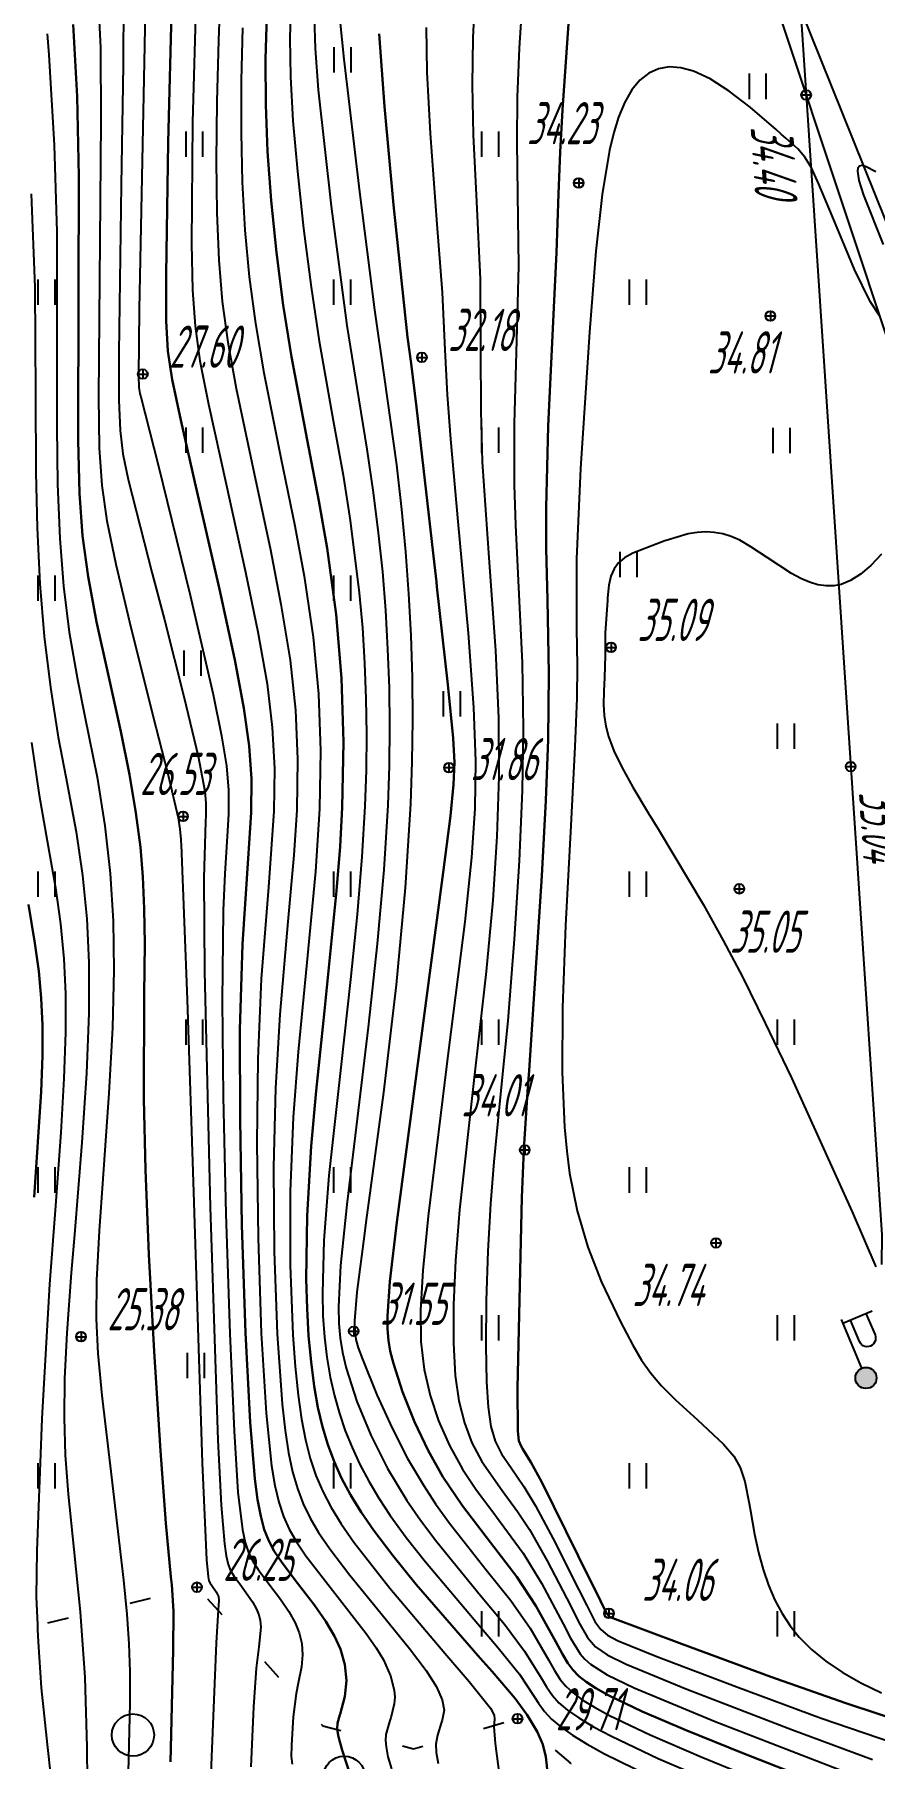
# Model space of a CAD drawing. Extents: x 1233805 to 1234355, y 654698 to 655114.
# Drawn here: x 1234234.34 to 1234254.23, y 654776.77 to 654817.55 of the extents above; entities that cross this region are included whole.
import ezdxf

# ---------------------------------------------------------------- set-up
doc = ezdxf.new("R2010")
doc.units = 0
doc.linetypes.add('ИИDash_05_15', pattern=[2, 0.5, -1.5])
for name, color, linetype, lineweight in [('ИИ_ГОРИЗОНТАЛИ_ОСН', 32, 'Continuous', 25), ('ИИ_ГОРИЗОНТАЛИ_УТОЛЩ', 32, 'Continuous', 30), ('ИИ_ДОРОГИ_АД', 7, 'Continuous', 25), ('ИИ_ЛЭП_ВН', 250, 'Continuous', 25), ('ИИ_ЛЭП_НН', 250, 'Continuous', 25), ('ИИ_ОТМЕТКИ', 7, 'Continuous', 25), ('ИИ_УГОДЬЯ', 7, 'Continuous', 25)]:
    doc.layers.add(name, color=color, linetype=linetype, lineweight=lineweight)
doc.styles.add('VNIPISIMPLEXCUR', font='simplex.shx', dxfattribs={"width": 0.8, "oblique": 15})
doc.styles.add('ГОСТ 2.304 КУРСИВ', font='cs_gost2304.shx', dxfattribs={"oblique": 15})

# ---------------------------------------------------------------- blocks, each defined once
blk = doc.blocks.new('ИИ05401')
at = {"color": 0, "linetype": 'Continuous', "lineweight": 25}
for points in [[(-0.4, 1.2), (-0.4, 0)], [(0.4, 1.2), (0.4, 0)]]:
    blk.add_lwpolyline(points, dxfattribs=at)
blk = doc.blocks.new('ИИ05368')
at = {"color": 0, "linetype": 'Continuous'}
blk.add_circle((0, 0), 1, dxfattribs=at)
blk = doc.blocks.new('ИИ0511013')
at = {"linetype": 'Continuous', "lineweight": 25}
h = blk.add_hatch(color=0, dxfattribs=at)
edge = h.paths.add_edge_path()
edge.add_arc((0, 0), 0.5, 0, 360)
at = {"color": 0, "linetype": 'Continuous', "lineweight": 25, "flags": 128}
for points in [[(0, 0.5), (0, 3)], [(0, 2.806), (1.5, 2.806)], [(1.184, 2.806), (1.184, 1.706), (1.174, 1.617), (1.144, 1.532), (1.096, 1.456), (1.033, 1.393), (0.957, 1.345), (0.873, 1.316), (0.784, 1.306), (0.695, 1.316), (0.61, 1.345), (0.534, 1.393), (0.471, 1.456), (0.423, 1.532), (0.394, 1.617), (0.384, 1.706), (0.384, 2.806)]]:
    blk.add_lwpolyline(points, dxfattribs=at)
at = {"color": 0, "linetype": 'Continuous', "lineweight": 25}
blk.add_circle((0, 0), 0.5, dxfattribs=at)
blk = doc.blocks.new('PICKET')
at = {"color": 0, "linetype": 'Continuous', "lineweight": 25}
for p, q in [((-0.23, 0), (0.23, 0)), ((0, 0.23), (0, -0.23))]:
    blk.add_line(p, q, dxfattribs=at)
blk.add_circle((0, 0), 0.23, dxfattribs=at)
at = {"color": 0, "linetype": 'Continuous', "style": 'VNIPISIMPLEXCUR', "oblique": 15, "width": 0.8}
blk.add_attdef('OTMETKA', (1.25, 0.3), '', height=2, dxfattribs=at)
at = {"color": 8, "linetype": 'Continuous', "style": 'VNIPISIMPLEXCUR', "oblique": 15, "width": 0.8, "flags": 1}
blk.add_attdef('NOMER', (1.25, -2.7), '', height=2, dxfattribs=at)

msp = doc.modelspace()

# ---------------------------------------------------------------- linework, layer by layer
at = {"layer": 'ИИ_ГОРИЗОНТАЛИ_ОСН', "flags": 128}
for points, elevation in [([(1234238.75, 654818.682), (1234238.695, 654817.416), (1234238.659, 654815.967), (1234238.646, 654814.56), (1234238.659, 654813.331), (1234238.703, 654812.211), (1234238.786, 654811.233), (1234238.916, 654810.273), (1234239.114, 654809.176), (1234239.54, 654807.168), (1234239.926, 654805.36), (1234240.178, 654804.077), (1234240.392, 654802.748), (1234240.519, 654801.565), (1234240.571, 654800.406), (1234240.551, 654799.203), (1234240.482, 654798.136), (1234240.343, 654796.564), (1234240.153, 654794.367), (1234240.049, 654792.628), (1234240.002, 654790.756), (1234240.015, 654788.761), (1234240.085, 654786.811), (1234240.205, 654785.152), (1234240.276, 654784.525), (1234240.357, 654783.999), (1234240.452, 654783.548), (1234240.565, 654783.152), (1234240.7, 654782.795), (1234240.865, 654782.456), (1234241.069, 654782.111), (1234241.336, 654781.725), (1234241.811, 654781.106), (1234242.541, 654780.209), (1234243.223, 654779.37), (1234243.618, 654778.847), (1234243.858, 654778.468), (1234243.996, 654778.159), (1234244.038, 654777.913), (1234243.992, 654777.679), (1234243.966, 654777.601), (1234243.881, 654777.321), (1234243.845, 654777.108), (1234243.848, 654776.907), (1234243.898, 654776.654)], 29), ([(1234244.771, 654818.607), (1234244.716, 654817.468), (1234244.702, 654816.361), (1234244.729, 654815.179), (1234244.809, 654813.591), (1234244.894, 654811.763), (1234244.903, 654810.103), (1234244.905, 654808.643), (1234244.944, 654807.439), (1234245.099, 654805.171), (1234245.254, 654802.977), (1234245.325, 654801.376), (1234245.333, 654800), (1234245.289, 654798.578), (1234245.192, 654797.075), (1234245.035, 654795.387), (1234244.732, 654792.732), (1234244.401, 654789.746), (1234244.306, 654788.551), (1234244.258, 654787.501), (1234244.258, 654786.593), (1234244.305, 654785.825), (1234244.391, 654785.23), (1234244.52, 654784.706), (1234244.698, 654784.238), (1234244.936, 654783.792), (1234245.415, 654783.108), (1234245.778, 654782.609), (1234246.057, 654782.184), (1234246.48, 654781.445), (1234247.037, 654780.369), (1234247.224, 654780.002), (1234247.433, 654779.631), (1234247.624, 654779.41), (1234247.897, 654779.221), (1234248.35, 654778.998), (1234249.783, 654778.406), (1234252.283, 654777.443), (1234254.18, 654776.745)], 33), ([(1234235.839, 654818.507), (1234235.902, 654817.241), (1234235.917, 654815.503), (1234235.888, 654812.67), (1234235.856, 654808.981), (1234235.877, 654807.773), (1234235.938, 654806.88), (1234236.056, 654806.043), (1234236.266, 654805.019), (1234236.63, 654803.489), (1234237.216, 654801.168), (1234237.497, 654800.063), (1234237.743, 654799.016), (1234237.787, 654798.755), (1234237.806, 654798.506), (1234237.808, 654798.478), (1234237.813, 654798.381), (1234237.957, 654794.72), (1234238.104, 654790.166), (1234238.313, 654783.765), (1234238.413, 654781.47), (1234238.451, 654781.067), (1234238.473, 654780.973), (1234238.504, 654780.915), (1234238.541, 654780.863), (1234238.645, 654780.71), (1234238.696, 654780.599), (1234238.707, 654780.503), (1234238.693, 654780.286), (1234238.641, 654779.506), (1234238.517, 654776.424)], 26.5), ([(1234236.447, 654818.4), (1234236.441, 654816.814), (1234236.397, 654813.99), (1234236.34, 654810.016), (1234236.342, 654808.898), (1234236.37, 654808.181), (1234236.433, 654807.632), (1234236.558, 654807.025), (1234237.129, 654804.802), (1234237.418, 654803.704), (1234237.888, 654801.862), (1234238.216, 654800.478), (1234238.373, 654799.649), (1234238.398, 654799.366), (1234238.396, 654799.084), (1234238.388, 654798.929), (1234238.349, 654797.598), (1234238.365, 654795.382), (1234238.499, 654789.807), (1234238.686, 654784.301), (1234238.763, 654782.763), (1234238.839, 654781.845), (1234238.88, 654781.564), (1234238.928, 654781.359), (1234238.985, 654781.212), (1234239.07, 654781.077), (1234239.205, 654780.897), (1234239.504, 654780.477), (1234239.594, 654780.316), (1234239.654, 654780.171), (1234239.686, 654780.031), (1234239.697, 654779.877), (1234239.651, 654779.414), (1234239.59, 654778.905), (1234239.525, 654777.988), (1234239.464, 654776.572)], 27), ([(1234238.171, 654818.529), (1234238.083, 654815.473), (1234238.059, 654812.605), (1234238.083, 654811.499), (1234238.144, 654810.647), (1234238.258, 654809.833), (1234238.459, 654808.803), (1234238.878, 654806.913), (1234239.339, 654804.835), (1234239.631, 654803.418), (1234239.847, 654802.187), (1234239.973, 654801.154), (1234240.026, 654800.183), (1234240.012, 654799.174), (1234239.88, 654797.382), (1234239.712, 654795.215), (1234239.628, 654793.317), (1234239.605, 654791.323), (1234239.634, 654789.078), (1234239.712, 654786.829), (1234239.826, 654784.939), (1234239.957, 654783.691), (1234240.036, 654783.225), (1234240.129, 654782.831), (1234240.239, 654782.496), (1234240.374, 654782.191), (1234240.542, 654781.896), (1234240.77, 654781.563), (1234241.456, 654780.679), (1234242.196, 654779.725), (1234242.431, 654779.386), (1234242.604, 654779.101), (1234242.774, 654778.728), (1234242.858, 654778.383), (1234242.869, 654778.222), (1234242.859, 654778.064), (1234242.776, 654777.73), (1234242.754, 654777.666), (1234242.663, 654777.335), (1234242.654, 654777.198), (1234242.665, 654777.047), (1234242.711, 654776.812), (1234242.794, 654776.522)], 28.5), ([(1234240.412, 654818.303), (1234240.385, 654817.464), (1234240.401, 654816.55), (1234240.461, 654815.511), (1234240.566, 654814.31), (1234240.714, 654812.959), (1234240.891, 654811.573), (1234241.08, 654810.295), (1234241.412, 654808.417), (1234241.646, 654807.123), (1234241.817, 654806.054), (1234242.03, 654804.345), (1234242.104, 654803.511), (1234242.157, 654802.679), (1234242.19, 654801.84), (1234242.203, 654800.997), (1234242.195, 654800.148), (1234242.166, 654799.293), (1234242.095, 654798.099), (1234241.982, 654796.737), (1234241.826, 654795.196), (1234241.592, 654793.116), (1234241.312, 654790.563), (1234241.191, 654789.023), (1234241.157, 654787.779), (1234241.171, 654787.24), (1234241.206, 654786.737), (1234241.264, 654786.26), (1234241.345, 654785.79), (1234241.443, 654785.351), (1234241.561, 654784.93), (1234241.7, 654784.522), (1234241.861, 654784.122), (1234242.046, 654783.726), (1234242.257, 654783.329), (1234242.496, 654782.928), (1234242.765, 654782.52), (1234243.142, 654781.999), (1234243.596, 654781.418), (1234244.834, 654779.953), (1234245.321, 654779.386), (1234245.821, 654778.762), (1234246.175, 654778.236), (1234246.274, 654778.08), (1234246.418, 654777.877), (1234246.584, 654777.7), (1234246.802, 654777.517), (1234247.076, 654777.323), (1234247.423, 654777.11), (1234247.838, 654776.881), (1234248.884, 654776.369)], 30.5), ([(1234241.525, 654818.364), (1234241.662, 654816.965), (1234242.034, 654813.824), (1234242.39, 654811.04), (1234242.622, 654809.443), (1234242.909, 654807.372), (1234243.03, 654806.314), (1234243.125, 654805.315), (1234243.198, 654804.322), (1234243.25, 654803.332), (1234243.281, 654802.336), (1234243.29, 654801.34), (1234243.277, 654800.346), (1234243.243, 654799.353), (1234243.117, 654797.361), (1234242.902, 654795.073), (1234242.603, 654792.52), (1234242.19, 654789.444), (1234242.154, 654789.186), (1234241.971, 654787.803), (1234241.917, 654787.12), (1234241.924, 654786.887), (1234241.952, 654786.684), (1234242.006, 654786.485), (1234242.104, 654786.215), (1234242.449, 654785.371), (1234242.809, 654784.584), (1234243.176, 654783.868), (1234243.548, 654783.231), (1234243.834, 654782.796), (1234244.163, 654782.338), (1234245.038, 654781.229), (1234245.615, 654780.506), (1234246.074, 654779.848), (1234246.51, 654779.105), (1234246.654, 654778.849), (1234246.785, 654778.64), (1234246.919, 654778.477), (1234247.091, 654778.319), (1234247.31, 654778.158), (1234247.597, 654777.98), (1234247.955, 654777.785), (1234248.919, 654777.326), (1234250.128, 654776.806), (1234251.744, 654776.145)], 31.5), ([(1234245.904, 654818.576), (1234245.819, 654817.226), (1234245.77, 654816.065), (1234245.757, 654815.014), (1234245.779, 654813.77), (1234245.798, 654812.079), (1234245.753, 654810.314), (1234245.7, 654808.349), (1234245.7, 654806.9), (1234245.73, 654805.94), (1234245.796, 654804.631), (1234245.888, 654802.687), (1234245.913, 654801.126), (1234245.887, 654799.668), (1234245.815, 654798), (1234245.698, 654796.149), (1234245.544, 654794.217), (1234245.346, 654792.175), (1234245.218, 654790.88), (1234245.14, 654789.893), (1234245.077, 654788.77), (1234245.037, 654787.605), (1234245.024, 654786.542), (1234245.039, 654785.682), (1234245.079, 654785.082), (1234245.148, 654784.621), (1234245.249, 654784.273), (1234245.399, 654783.973), (1234245.623, 654783.643), (1234245.929, 654783.199), (1234246.204, 654782.744), (1234246.623, 654781.964), (1234247.229, 654780.759), (1234247.414, 654780.387), (1234247.611, 654780.012), (1234247.748, 654779.817), (1234247.904, 654779.686), (1234248.16, 654779.556), (1234249.073, 654779.184), (1234250.969, 654778.461), (1234252.965, 654777.725), (1234254.656, 654777.15)], 33.5), ([(1234236.964, 654818.124), (1234236.947, 654817.293), (1234236.824, 654811.051), (1234236.804, 654809.471), (1234236.812, 654809.197), (1234236.836, 654809.054), (1234236.857, 654808.977), (1234237.274, 654807.372), (1234238.028, 654804.286), (1234238.57, 654801.939), (1234238.772, 654800.96), (1234238.888, 654800.249), (1234238.938, 654799.678), (1234238.935, 654799.114), (1234238.901, 654798.577), (1234238.846, 654797.701), (1234238.81, 654796.828), (1234238.786, 654794.693), (1234238.811, 654792.42), (1234238.875, 654789.651), (1234238.966, 654786.822), (1234239.066, 654784.513), (1234239.16, 654783.071), (1234239.267, 654782.175), (1234239.33, 654781.878), (1234239.406, 654781.641), (1234239.5, 654781.445), (1234239.637, 654781.239), (1234239.869, 654780.932), (1234240.164, 654780.54), (1234240.363, 654780.245), (1234240.512, 654779.98), (1234240.612, 654779.743), (1234240.671, 654779.492), (1234240.687, 654779.224), (1234240.662, 654778.935), (1234240.588, 654778.547), (1234240.539, 654778.304), (1234240.465, 654777.757), (1234240.425, 654777.082), (1234240.424, 654777.068), (1234240.424, 654777.063), (1234240.421, 654776.826), (1234240.442, 654776.636)], 27.5), ([(1234240.96, 654817.962), (1234240.984, 654817.222), (1234241.061, 654816.238), (1234241.362, 654813.485), (1234241.735, 654810.668), (1234242.021, 654808.905), (1234242.214, 654807.742), (1234242.363, 654806.713), (1234242.482, 654805.76), (1234242.577, 654804.841), (1234242.651, 654803.927), (1234242.703, 654803.013), (1234242.735, 654802.094), (1234242.746, 654801.173), (1234242.736, 654800.249), (1234242.705, 654799.323), (1234242.611, 654797.79), (1234242.457, 654796.037), (1234242.244, 654794.065), (1234241.933, 654791.503), (1234241.733, 654789.875), (1234241.584, 654788.429), (1234241.537, 654787.449), (1234241.547, 654787.062), (1234241.58, 654786.71), (1234241.637, 654786.37), (1234241.724, 654786.003), (1234241.975, 654785.215), (1234242.304, 654784.414), (1234242.701, 654783.628), (1234243.157, 654782.875), (1234243.483, 654782.404), (1234243.867, 654781.893), (1234244.904, 654780.625), (1234245.468, 654779.946), (1234245.944, 654779.309), (1234246.34, 654778.674), (1234246.464, 654778.464), (1234246.602, 654778.258), (1234246.757, 654778.087), (1234246.963, 654777.912), (1234247.228, 654777.728), (1234247.574, 654777.521), (1234247.999, 654777.295), (1234249.108, 654776.769), (1234250.508, 654776.166)], 31), ([(1234234.644, 654817.564), (1234234.681, 654817.071), (1234234.812, 654814.932), (1234234.871, 654812.882), (1234234.875, 654810.238), (1234234.872, 654808.258), (1234234.889, 654806.911), (1234234.939, 654805.63), (1234235.028, 654804.497), (1234235.164, 654803.415), (1234235.359, 654802.29), (1234235.537, 654801.414), (1234235.823, 654799.98), (1234236.008, 654798.83), (1234236.136, 654797.703), (1234236.205, 654796.586), (1234236.219, 654795.413), (1234236.186, 654794.054), (1234236.106, 654792.51), (1234235.964, 654790.479), (1234235.875, 654789.249), (1234235.814, 654788.085), (1234235.803, 654787.17), (1234235.84, 654786.349), (1234235.935, 654785.357), (1234236.166, 654783.423), (1234236.453, 654780.99), (1234236.529, 654780.181), (1234236.576, 654779.482), (1234236.599, 654778.822), (1234236.602, 654778.077), (1234236.528, 654775.134)], 25.5), ([(1234239.267, 654817.711), (1234239.234, 654816.465), (1234239.232, 654815.221), (1234239.26, 654814.058), (1234239.324, 654812.918), (1234239.427, 654811.817), (1234239.573, 654810.712), (1234239.77, 654809.549), (1234240.175, 654807.536), (1234240.504, 654805.928), (1234240.724, 654804.736), (1234240.937, 654803.296), (1234241.065, 654801.956), (1234241.115, 654800.615), (1234241.089, 654799.233), (1234240.991, 654797.754), (1234240.786, 654795.595), (1234240.585, 654793.486), (1234240.47, 654791.94), (1234240.399, 654790.184), (1234240.396, 654788.437), (1234240.459, 654786.789), (1234240.515, 654786.041), (1234240.585, 654785.364), (1234240.665, 654784.795), (1234240.759, 654784.303), (1234240.871, 654783.865), (1234241.005, 654783.464), (1234241.166, 654783.085), (1234241.362, 654782.709), (1234241.602, 654782.319), (1234241.903, 654781.887), (1234242.753, 654780.8), (1234244.056, 654779.264), (1234244.632, 654778.594), (1234245.134, 654777.956), (1234245.226, 654777.796), (1234245.234, 654777.703), (1234245.233, 654777.7), (1234245.218, 654777.522), (1234245.248, 654777.121), (1234245.394, 654775.98)], 29.5), ([(1234243.612, 654817.713), (1234243.633, 654816.656), (1234243.712, 654815.205), (1234243.87, 654813.062), (1234243.99, 654811.447), (1234244.059, 654810.088), (1234244.111, 654809.023), (1234244.188, 654807.978), (1234244.367, 654806.032), (1234244.608, 654803.391), (1234244.737, 654801.626), (1234244.784, 654800.362), (1234244.769, 654799.239), (1234244.691, 654798.079), (1234244.527, 654796.557), (1234244.146, 654793.524), (1234243.661, 654789.6), (1234243.533, 654788.309), (1234243.479, 654787.371), (1234243.492, 654786.629), (1234243.571, 654785.968), (1234243.711, 654785.359), (1234243.91, 654784.755), (1234244.166, 654784.169), (1234244.473, 654783.612), (1234244.791, 654783.136), (1234245.256, 654782.515), (1234245.91, 654781.625), (1234246.343, 654780.916), (1234246.858, 654779.955), (1234247.034, 654779.618), (1234247.258, 654779.248), (1234247.373, 654779.118), (1234247.508, 654778.998), (1234247.903, 654778.748), (1234248.54, 654778.441), (1234250.456, 654777.644), (1234253.597, 654776.426)], 32.5), ([(1234254.352, 654810.89), (1234254.126, 654811.233), (1234253.756, 654811.988), (1234253.222, 654813.262), (1234252.912, 654814.009), (1234252.734, 654814.392), (1234252.581, 654814.646), (1234252.413, 654814.842), (1234252.13, 654815.1), (1234252.022, 654815.195), (1234251.9, 654815.303), (1234251.286, 654815.831), (1234250.788, 654816.212), (1234250.338, 654816.497), (1234249.94, 654816.683), (1234249.644, 654816.764), (1234249.369, 654816.783), (1234249.115, 654816.741), (1234248.883, 654816.636), (1234248.672, 654816.469), (1234248.483, 654816.239), (1234248.315, 654815.948), (1234248.168, 654815.595), (1234248.057, 654815.235), (1234247.955, 654814.812), (1234247.778, 654813.761), (1234247.63, 654812.425), (1234247.48, 654810.51), (1234247.268, 654807.283), (1234247.174, 654805.15), (1234247.176, 654803.503), (1234247.188, 654802.615), (1234247.178, 654801.852), (1234247.134, 654800.702), (1234247.037, 654798.842), (1234246.912, 654796.471), (1234246.841, 654794.533), (1234246.833, 654793.002), (1234246.889, 654791.703), (1234246.941, 654791.133), (1234247.01, 654790.612), (1234247.187, 654789.727), (1234247.439, 654788.866), (1234247.765, 654788.033), (1234248.207, 654787.115), (1234248.504, 654786.546), (1234248.715, 654786.188), (1234248.931, 654785.883), (1234249.187, 654785.588), (1234249.519, 654785.256), (1234250.034, 654784.781), (1234250.653, 654784.201), (1234250.898, 654783.92), (1234251.051, 654783.655), (1234251.161, 654783.319), (1234251.263, 654782.803), (1234251.291, 654782.629), (1234251.387, 654782.077), (1234251.481, 654781.64), (1234251.592, 654781.236), (1234251.72, 654780.866), (1234251.871, 654780.517), (1234252.041, 654780.197), (1234252.233, 654779.905), (1234252.446, 654779.64), (1234252.734, 654779.351), (1234253.073, 654779.075), (1234253.463, 654778.811), (1234253.903, 654778.561), (1234254.393, 654778.324)], 34.5), ([(1234254.259, 654814.301), (1234254.015, 654814.428), (1234253.931, 654814.447), (1234253.871, 654814.434), (1234253.836, 654814.39), (1234253.825, 654814.314), (1234253.86, 654814.094), (1234253.968, 654813.751), (1234254.436, 654812.582)], 34.5), ([(1234234.266, 654813.78), (1234234.348, 654811.571), (1234234.368, 654809.048), (1234234.377, 654807.19), (1234234.405, 654805.876), (1234234.47, 654804.559), (1234234.573, 654803.309), (1234234.718, 654802.105), (1234234.906, 654800.925), (1234235.084, 654799.987), (1234235.327, 654798.685), (1234235.479, 654797.653), (1234235.58, 654796.631), (1234235.628, 654795.598), (1234235.626, 654794.399), (1234235.571, 654792.98), (1234235.466, 654791.344), (1234235.289, 654789.167), (1234235.212, 654788.261), (1234235.107, 654786.841), (1234235.053, 654785.754), (1234235.042, 654784.831), (1234235.072, 654783.946), (1234235.143, 654783.018), (1234235.277, 654781.713), (1234235.426, 654780.236), (1234235.531, 654778.683), (1234235.584, 654777.035), (1234235.587, 654776.229)], 25), ([(1234254.392, 654805.257), (1234254.14, 654804.992), (1234253.897, 654804.784), (1234253.662, 654804.634), (1234253.436, 654804.541), (1234253.262, 654804.507), (1234253.08, 654804.505), (1234252.89, 654804.532), (1234252.69, 654804.591), (1234252.484, 654804.679), (1234252.26, 654804.798), (1234251.686, 654805.175), (1234251.304, 654805.433), (1234251.036, 654805.588), (1234250.837, 654805.675), (1234250.637, 654805.737), (1234250.436, 654805.773), (1234250.231, 654805.785), (1234250.028, 654805.772), (1234249.815, 654805.735), (1234249.295, 654805.578), (1234249.268, 654805.569), (1234249.165, 654805.533), (1234248.509, 654805.282), (1234248.313, 654805.172), (1234248.17, 654805.055), (1234248.064, 654804.913), (1234247.988, 654804.738), (1234247.941, 654804.527), (1234247.91, 654804.222), (1234247.91, 654804.22), (1234247.906, 654804.168), (1234247.854, 654803.392), (1234247.853, 654803.103), (1234247.855, 654802.862), (1234247.835, 654802.336), (1234247.821, 654802.019), (1234247.814, 654801.697), (1234247.829, 654801.44), (1234247.868, 654801.189), (1234247.933, 654800.94), (1234248.059, 654800.607), (1234248.245, 654800.22), (1234248.506, 654799.746), (1234248.869, 654799.138), (1234249.111, 654798.746), (1234250.179, 654796.962), (1234250.647, 654796.12), (1234251.1, 654795.258), (1234251.643, 654794.166), (1234252.259, 654792.87), (1234253.697, 654789.697), (1234254.262, 654788.399)], 35), ([(1234234.27, 654800.798), (1234234.452, 654799.56), (1234234.645, 654798.473), (1234234.842, 654797.362), (1234234.962, 654796.514), (1234235.041, 654795.688), (1234235.079, 654794.858), (1234235.079, 654793.94), (1234235.04, 654792.853), (1234234.965, 654791.574), (1234234.831, 654789.739), (1234234.702, 654787.989), (1234234.518, 654784.811), (1234234.4, 654781.679), (1234234.386, 654780.596), (1234234.411, 654779.928), (1234234.418, 654779.823), (1234234.433, 654779.525), (1234234.504, 654778.438), (1234234.643, 654777.097), (1234234.727, 654776.311)], 24.5)]:
    msp.add_lwpolyline(points, dxfattribs=dict(at, elevation=elevation))
at = {"layer": 'ИИ_ГОРИЗОНТАЛИ_УТОЛЩ', "flags": 128}
for points, elevation in [([(1234237.593, 654818.377), (1234237.508, 654814.998), (1234237.458, 654811.878), (1234237.461, 654810.778), (1234237.503, 654810.06), (1234237.6, 654809.392), (1234237.804, 654808.43), (1234238.142, 654806.963), (1234238.723, 654804.431), (1234239.085, 654802.759), (1234239.302, 654801.614), (1234239.428, 654800.724), (1234239.482, 654799.944), (1234239.474, 654799.144), (1234239.398, 654798.055), (1234239.265, 654796.035), (1234239.207, 654794.005), (1234239.208, 654791.881), (1234239.254, 654789.381), (1234239.338, 654786.836), (1234239.446, 654784.726), (1234239.558, 654783.382), (1234239.623, 654782.898), (1234239.697, 654782.505), (1234239.783, 654782.189), (1234239.888, 654781.919), (1234240.019, 654781.673), (1234240.203, 654781.401), (1234240.57, 654780.92), (1234240.97, 654780.395), (1234241.241, 654780.006), (1234241.448, 654779.661), (1234241.59, 654779.355), (1234241.693, 654778.991), (1234241.725, 654778.617), (1234241.689, 654778.237), (1234241.579, 654777.82), (1234241.574, 654777.805), (1234241.518, 654777.607), (1234241.509, 654777.464), (1234241.54, 654777.279), (1234241.628, 654776.963), (1234242.066, 654775.606)], 28), ([(1234247.032, 654818.49), (1234246.839, 654815.77), (1234246.785, 654814.767), (1234246.751, 654813.782), (1234246.703, 654812.395), (1234246.638, 654811.088), (1234246.506, 654808.283), (1234246.456, 654806.361), (1234246.458, 654805.389), (1234246.486, 654804.174), (1234246.519, 654802.431), (1234246.501, 654800.875), (1234246.448, 654799.429), (1234246.355, 654797.645), (1234246.052, 654793.046), (1234246.024, 654792.653), (1234245.923, 654791.172), (1234245.879, 654790.04), (1234245.773, 654785.54), (1234245.785, 654784.513), (1234245.812, 654784.283), (1234245.861, 654784.154), (1234245.906, 654784.086), (1234246.096, 654783.777), (1234246.351, 654783.303), (1234247.499, 654780.986), (1234247.604, 654780.771), (1234247.879, 654780.22), (1234247.929, 654780.143), (1234247.971, 654780.113), (1234249.655, 654779.479), (1234251.772, 654778.697), (1234253.548, 654778.074), (1234255.127, 654777.556)], 34), ([(1234239.84, 654818.007), (1234239.81, 654816.964), (1234239.816, 654815.884), (1234239.86, 654814.785), (1234239.945, 654813.619), (1234240.07, 654812.395), (1234240.232, 654811.147), (1234240.425, 654809.922), (1234240.797, 654807.959), (1234241.077, 654806.518), (1234241.27, 654805.395), (1234241.483, 654803.829), (1234241.611, 654802.327), (1234241.659, 654800.811), (1234241.628, 654799.263), (1234241.575, 654798.342), (1234241.491, 654797.295), (1234241.205, 654794.457), (1234241.008, 654792.563), (1234240.891, 654791.251), (1234240.796, 654789.607), (1234240.776, 654788.109), (1234240.795, 654787.417), (1234240.833, 654786.764), (1234240.889, 654786.15), (1234240.965, 654785.577), (1234241.054, 654785.072), (1234241.16, 654784.616), (1234241.286, 654784.193), (1234241.436, 654783.791), (1234241.614, 654783.399), (1234241.825, 654783.005), (1234242.076, 654782.598), (1234242.374, 654782.164), (1234242.824, 654781.568), (1234243.38, 654780.883), (1234244.891, 654779.145), (1234245.173, 654778.827), (1234245.721, 654778.191), (1234245.975, 654777.844), (1234245.998, 654777.808), (1234246.038, 654777.747), (1234246.251, 654777.395), (1234246.378, 654777.099), (1234246.444, 654776.81), (1234246.494, 654776.371)], 30), ([(1234235.26, 654817.789), (1234235.357, 654816.085), (1234235.394, 654814.192), (1234235.381, 654811.441), (1234235.373, 654807.946), (1234235.408, 654806.702), (1234235.483, 654805.688), (1234235.61, 654804.728), (1234235.812, 654803.654), (1234236.085, 654802.422), (1234236.385, 654801.064), (1234236.59, 654800.046), (1234236.745, 654799.136), (1234236.851, 654798.325), (1234236.91, 654797.621), (1234236.943, 654796.869), (1234236.952, 654796.036), (1234236.939, 654794.845), (1234236.929, 654792.369), (1234236.969, 654790.691), (1234237.05, 654788.688), (1234237.172, 654786.4), (1234237.322, 654784.046), (1234237.451, 654782.333), (1234237.572, 654781.07), (1234237.593, 654780.876), (1234237.634, 654780.255), (1234237.629, 654779.335), (1234237.562, 654776.689)], 26), ([(1234242.504, 654817.566), (1234242.628, 654815.843), (1234242.838, 654813.521), (1234243.174, 654810.391), (1234243.256, 654809.767), (1234243.387, 654808.732), (1234243.812, 654805.005), (1234243.857, 654804.605), (1234243.871, 654804.481), (1234244.127, 654802.173), (1234244.251, 654800.901), (1234244.283, 654800.329), (1234244.265, 654799.805), (1234244.191, 654799.07), (1234244.018, 654797.727), (1234243.717, 654795.472), (1234242.922, 654789.453), (1234242.758, 654788.053), (1234242.7, 654787.233), (1234242.702, 654786.929), (1234242.723, 654786.66), (1234242.766, 654786.401), (1234242.838, 654786.111), (1234243.054, 654785.439), (1234243.338, 654784.73), (1234243.661, 654784.051), (1234244.011, 654783.431), (1234244.472, 654782.746), (1234245.139, 654781.878), (1234245.762, 654781.065), (1234246.207, 654780.384), (1234246.683, 654779.532), (1234246.844, 654779.233), (1234246.969, 654779.021), (1234247.087, 654778.864), (1234247.228, 654778.72), (1234247.403, 654778.581), (1234247.634, 654778.431), (1234247.923, 654778.269), (1234248.729, 654777.884), (1234249.744, 654777.448), (1234251.107, 654776.892), (1234254.911, 654775.408)], 32), ([(1234234.2, 654796.972), (1234234.352, 654796.058), (1234234.443, 654795.391), (1234234.502, 654794.753), (1234234.53, 654794.118), (1234234.53, 654793.394), (1234234.5, 654792.535), (1234234.333, 654790.047)], 24)]:
    msp.add_lwpolyline(points, dxfattribs=dict(at, elevation=elevation))
at = {"layer": 'ИИ_ДОРОГИ_АД', "flags": 128}
msp.add_lwpolyline([(1234251.685, 654829.523), (1234251.971, 654825.745), (1234254.398, 654789.159), (1234254.392, 654788.455)], dxfattribs=at)
at = {"layer": 'ИИ_ЛЭП_ВН', "flags": 128}
for points in [[(1234249.351, 654825.911), (1234265.551, 654785.678), (1234269.79, 654729.767)], [(1234249.351, 654825.911), (1234262.875, 654785.279), (1234269.346, 654729.68)]]:
    msp.add_lwpolyline(points, dxfattribs=at)
at = {"layer": 'ИИ_УГОДЬЯ', "linetype": 'ИИDash_05_15', "flags": 128}
msp.add_lwpolyline([(1234231.668, 654777.41), (1234234.216, 654779.871), (1234238.188, 654780.821), (1234241.17, 654777.539), (1234243.318, 654776.999), (1234245.777, 654777.711), (1234247.031, 654776.66), (1234246.845, 654775.372), (1234246.63, 654773.792), (1234248.472, 654771.814), (1234247.768, 654769.321), (1234246.193, 654766.912), (1234248.167, 654760.411), (1234249.553, 654757.137), (1234249.361, 654754.914), (1234246.247, 654751.773), (1234240.192, 654752.694), (1234237.814, 654759.275), (1234235.398, 654764.552), (1234235.749, 654767.578), (1234237.068, 654772.196), (1234237.375, 654774.258), (1234235.05, 654775.749), (1234232.272, 654774.854), (1234229.637, 654773.941), (1234228.797, 654774.2), (1234228.624, 654775.02), (1234230.19, 654776.196), (1234231.36, 654776.781)], close=True, dxfattribs=at)

# ---------------------------------------------------------------- block references
at = {"layer": 'ИИ_ЛЭП_НН', "xscale": 0.5, "yscale": 0.5, "zscale": 0.5, "rotation": 22.83093613357468}
msp.add_blockref('ИИ0511013', (1234254.025, 654785.771, -11.67), dxfattribs=at)
at = {"layer": 'ИИ_ОТМЕТКИ'}
ref = msp.add_blockref('PICKET', (1234252.61, 654816.119, 34.4), dxfattribs=dict(at, xscale=0.5, yscale=0.5, zscale=0.5))
ref.add_attrib('OTMETKA', '34.40', (1234251.291, 654815.357, 34.4), dxfattribs={"layer": '0', "color": 0, "linetype": 'Continuous', "height": 1, "rotation": 273.7948, "style": 'ГОСТ 2.304 КУРСИВ', "oblique": 15, "width": 0.65})
ref = msp.add_blockref('PICKET', (1234247.225, 654814.039, 34.227), dxfattribs=dict(at, xscale=0.5, yscale=0.5, zscale=0.5))
ref.add_attrib('OTMETKA', '34.23', (1234246.003, 654814.952, 34.227), dxfattribs={"layer": '0', "color": 0, "linetype": 'Continuous', "height": 1, "style": 'ГОСТ 2.304 КУРСИВ', "oblique": 15, "width": 0.65})
ref = msp.add_blockref('PICKET', (1234243.513, 654809.911, 32.18), dxfattribs=dict(at, xscale=0.5, yscale=0.5, zscale=0.5))
ref.add_attrib('OTMETKA', '32.18', (1234244.138, 654810.061, 32.18), dxfattribs={"layer": '0', "color": 0, "linetype": 'Continuous', "height": 1, "style": 'ГОСТ 2.304 КУРСИВ', "oblique": 15, "width": 0.65})
ref = msp.add_blockref('PICKET', (1234251.763, 654810.892, 34.808), dxfattribs=dict(at, xscale=0.5, yscale=0.5, zscale=0.5))
ref.add_attrib('OTMETKA', '34.81', (1234250.283, 654809.528, 34.808), dxfattribs={"layer": '0', "color": 0, "linetype": 'Continuous', "height": 1, "style": 'ГОСТ 2.304 КУРСИВ', "oblique": 15, "width": 0.65})
ref = msp.add_blockref('PICKET', (1234236.908, 654809.516, 27.595), dxfattribs=dict(at, xscale=0.5, yscale=0.5, zscale=0.5))
ref.add_attrib('OTMETKA', '27.60', (1234237.533, 654809.666, 27.595), dxfattribs={"layer": '0', "color": 0, "linetype": 'Continuous', "height": 1, "style": 'ГОСТ 2.304 КУРСИВ', "oblique": 15, "width": 0.65})
ref = msp.add_blockref('PICKET', (1234247.992, 654803.053, 35.088), dxfattribs=dict(at, xscale=0.5, yscale=0.5, zscale=0.5))
ref.add_attrib('OTMETKA', '35.09', (1234248.617, 654803.203, 35.088), dxfattribs={"layer": '0', "color": 0, "linetype": 'Continuous', "height": 1, "style": 'ГОСТ 2.304 КУРСИВ', "oblique": 15, "width": 0.65})
ref = msp.add_blockref('PICKET', (1234244.155, 654800.209, 31.861), dxfattribs=dict(at, xscale=0.5, yscale=0.5, zscale=0.5))
ref.add_attrib('OTMETKA', '31.86', (1234244.673, 654799.908, 31.861), dxfattribs={"layer": '0', "color": 0, "linetype": 'Continuous', "height": 1, "style": 'ГОСТ 2.304 КУРСИВ', "oblique": 15, "width": 0.65})
ref = msp.add_blockref('PICKET', (1234237.859, 654799.053, 26.528), dxfattribs=dict(at, xscale=0.5, yscale=0.5, zscale=0.5))
ref.add_attrib('OTMETKA', '26.53', (1234236.843, 654799.558, 26.528), dxfattribs={"layer": '0', "color": 0, "linetype": 'Continuous', "height": 1, "style": 'ГОСТ 2.304 КУРСИВ', "oblique": 15, "width": 0.65})
ref = msp.add_blockref('PICKET', (1234253.664, 654800.233, 35.041), dxfattribs=dict(at, xscale=0.5, yscale=0.5, zscale=0.5))
ref.add_attrib('OTMETKA', '35.04', (1234253.855, 654799.619, 35.041), dxfattribs={"layer": '0', "color": 0, "linetype": 'Continuous', "height": 1, "rotation": 273.7948, "style": 'ГОСТ 2.304 КУРСИВ', "oblique": 15, "width": 0.65})
ref = msp.add_blockref('PICKET', (1234251.027, 654797.341, 35.053), dxfattribs=dict(at, xscale=0.5, yscale=0.5, zscale=0.5))
ref.add_attrib('OTMETKA', '35.05', (1234250.808, 654795.827, 35.053), dxfattribs={"layer": '0', "color": 0, "linetype": 'Continuous', "height": 1, "style": 'ГОСТ 2.304 КУРСИВ', "oblique": 15, "width": 0.65})
ref = msp.add_blockref('PICKET', (1234245.949, 654791.164, 34.014), dxfattribs=dict(at, xscale=0.5, yscale=0.5, zscale=0.5))
ref.add_attrib('OTMETKA', '34.01', (1234244.454, 654791.957, 34.014), dxfattribs={"layer": '0', "color": 0, "linetype": 'Continuous', "height": 1, "style": 'ГОСТ 2.304 КУРСИВ', "oblique": 15, "width": 0.65})
ref = msp.add_blockref('PICKET', (1234250.475, 654788.966, 34.738), dxfattribs=dict(at, xscale=0.5, yscale=0.5, zscale=0.5))
ref.add_attrib('OTMETKA', '34.74', (1234248.5, 654787.47, 34.738), dxfattribs={"layer": '0', "color": 0, "linetype": 'Continuous', "height": 1, "style": 'ГОСТ 2.304 КУРСИВ', "oblique": 15, "width": 0.65})
ref = msp.add_blockref('PICKET', (1234241.901, 654786.876, 31.547), dxfattribs=dict(at, xscale=0.5, yscale=0.5, zscale=0.5))
ref.add_attrib('OTMETKA', '31.55', (1234242.526, 654787.026, 31.547), dxfattribs={"layer": '0', "color": 0, "linetype": 'Continuous', "height": 1, "style": 'ГОСТ 2.304 КУРСИВ', "oblique": 15, "width": 0.65})
ref = msp.add_blockref('PICKET', (1234235.445, 654786.746, 25.379), dxfattribs=dict(at, xscale=0.5, yscale=0.5, zscale=0.5))
ref.add_attrib('OTMETKA', '25.38', (1234236.07, 654786.896, 25.379), dxfattribs={"layer": '0', "color": 0, "linetype": 'Continuous', "height": 1, "style": 'ГОСТ 2.304 КУРСИВ', "oblique": 15, "width": 0.65})
ref = msp.add_blockref('PICKET', (1234238.188, 654780.821, 26.253), dxfattribs=dict(at, xscale=0.5, yscale=0.5, zscale=0.5))
ref.add_attrib('OTMETKA', '26.25', (1234238.813, 654780.971, 26.253), dxfattribs={"layer": '0', "color": 0, "linetype": 'Continuous', "height": 1, "style": 'ГОСТ 2.304 КУРСИВ', "oblique": 15, "width": 0.65})
ref = msp.add_blockref('PICKET', (1234247.942, 654780.201, 34.06), dxfattribs=dict(at, xscale=0.5, yscale=0.5, zscale=0.5))
ref.add_attrib('OTMETKA', '34.06', (1234248.73, 654780.496, 34.06), dxfattribs={"layer": '0', "color": 0, "linetype": 'Continuous', "height": 1, "style": 'ГОСТ 2.304 КУРСИВ', "oblique": 15, "width": 0.65})
ref = msp.add_blockref('PICKET', (1234245.777, 654777.711, 29.709), dxfattribs=dict(at, xscale=0.5, yscale=0.5, zscale=0.5))
ref.add_attrib('OTMETKA', '29.71', (1234246.685, 654777.435, 29.709), dxfattribs={"layer": '0', "color": 0, "linetype": 'Continuous', "height": 1, "style": 'ГОСТ 2.304 КУРСИВ', "oblique": 15, "width": 0.65})
at = {"layer": 'ИИ_УГОДЬЯ', "xscale": 0.5, "yscale": 0.5, "zscale": 0.5}
for name, p in [('ИИ05401', (1234241.63, 654816.653)), ('ИИ05401', (1234251.458, 654816.023)), ('ИИ05401', (1234238.123, 654814.653)), ('ИИ05401', (1234245.123, 654814.653)), ('ИИ05401', (1234234.623, 654811.153)), ('ИИ05401', (1234241.623, 654811.153)), ('ИИ05401', (1234248.623, 654811.153)), ('ИИ05401', (1234238.123, 654807.653)), ('ИИ05401', (1234245.123, 654807.653)), ('ИИ05401', (1234252.024, 654807.649)), ('ИИ05401', (1234248.402, 654804.713)), ('ИИ05401', (1234234.623, 654804.153)), ('ИИ05401', (1234241.623, 654804.153)), ('ИИ05401', (1234238.078, 654802.375)), ('ИИ05401', (1234244.216, 654801.413)), ('ИИ05401', (1234252.123, 654800.653)), ('ИИ05401', (1234234.623, 654797.153)), ('ИИ05401', (1234241.623, 654797.153)), ('ИИ05401', (1234248.623, 654797.153)), ('ИИ05401', (1234238.123, 654793.653)), ('ИИ05401', (1234245.123, 654793.653)), ('ИИ05401', (1234252.123, 654793.653)), ('ИИ05401', (1234234.623, 654790.153)), ('ИИ05401', (1234241.623, 654790.153)), ('ИИ05401', (1234248.623, 654790.153)), ('ИИ05401', (1234245.123, 654786.653)), ('ИИ05401', (1234252.123, 654786.653)), ('ИИ05401', (1234238.158, 654785.763)), ('ИИ05401', (1234234.623, 654783.153)), ('ИИ05401', (1234241.623, 654783.153)), ('ИИ05401', (1234248.623, 654783.153)), ('ИИ05401', (1234245.123, 654779.653)), ('ИИ05401', (1234252.123, 654779.653)), ('ИИ05368', (1234236.674, 654777.323)), ('ИИ05368', (1234241.674, 654776.323))]:
    msp.add_blockref(name, p, dxfattribs=at)

doc.saveas('drawing.dxf')
